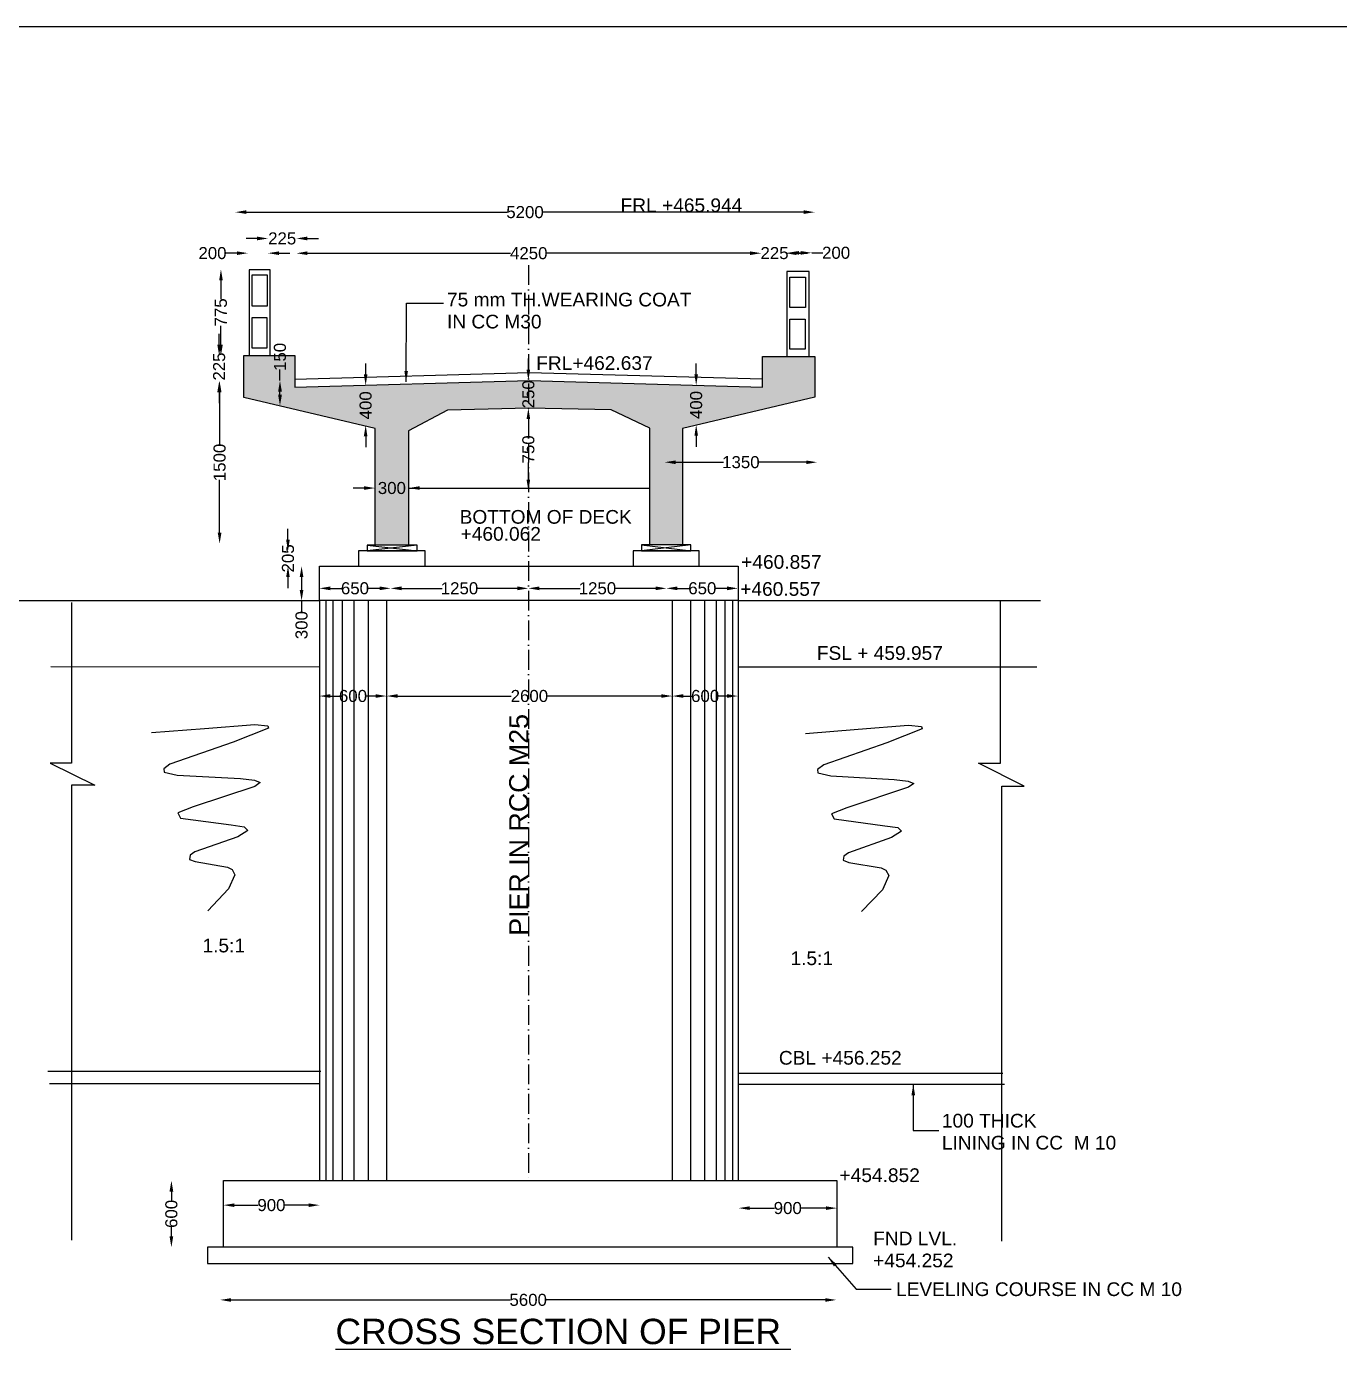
# Model space of a CAD drawing. Header units: millimetres. Extents: x 5124 to 5089730, y 2311 to 88862496.
# Drawn here: x 2539961 to 2551941, y 44423531 to 44435675 of the extents above; entities that cross this region are included whole.
import ezdxf

# ---------------------------------------------------------------- set-up
doc = ezdxf.new("R2010")
doc.units = ezdxf.units.MM
doc.header["$MEASUREMENT"] = 0
doc.linetypes.add('ACAD_ISO10W100', pattern=[18, 12, -3, 0, -3])
for name, color, linetype in [('DIMENSION', 7, 'Continuous'), ('DRAWING', 2, 'Continuous'), ('TEXT', 7, 'Continuous')]:
    doc.layers.add(name, color=color, linetype=linetype)
doc.styles.get("Standard").update_dxf_attribs({"font": 'arial.ttf'})
doc.dimstyles.get("Standard").update_dxf_attribs({"dimtxt": 110, "dimasz": 100, "dimexe": 0.18, "dimexo": 0.0625, "dimgap": 0.09, "dimtad": 0, "dimdec": 0, "dimzin": 0, "dimdsep": 46, "dimtxsty": 'Standard', "dimcen": 0.09, "dimse1": 1, "dimse2": 1, "dimadec": 0, "dimazin": 0, "dimtfac": 1, "dimtdec": 0, "dimtofl": 0, "dimtmove": 0, "dimatfit": 3, "dimfxl": 1, "dimtolj": 1, "dimtzin": 0, "dimarcsym": 0})

# ---------------------------------------------------------------- blocks, each defined once
blk = doc.blocks.new('*D60')
at = {"layer": 'Defpoints', "color": 0, "transparency": 16777216}
for p in [(2541865, 44433945), (2547153, 44433982), (2547153, 44433945)]:
    blk.add_point(p, dxfattribs=at)
at = {"layer": 'DIMENSION', "color": 0, "lineweight": -2, "transparency": 16777216}
for p, q in [((2541965, 44433982), (2544345, 44433982)), ((2547053, 44433982), (2544673, 44433982))]:
    blk.add_line(p, q, dxfattribs=at)
at = {"layer": 'DIMENSION', "color": 0, "transparency": 16777216}
for points in [[(2541965, 44433999), (2541965, 44433966), (2541865, 44433982)], [(2547053, 44433999), (2547053, 44433966), (2547153, 44433982)]]:
    blk.add_solid(points, dxfattribs=at)
at = {"layer": 'DIMENSION', "color": 0, "transparency": 16777216, "insert": (2544509, 44433982), "char_height": 110, "attachment_point": 5}
blk.add_mtext('\\A1;5200', dxfattribs=at)
blk = doc.blocks.new('*D61')
at = {"layer": 'Defpoints', "color": 0, "transparency": 16777216}
for p in [(2541980, 44433608), (2542164, 44433608), (2542164, 44433608)]:
    blk.add_point(p, dxfattribs=at)
at = {"layer": 'DIMENSION', "color": 0, "lineweight": -2, "transparency": 16777216}
for p, q in [((2541880, 44433608), (2541780, 44433608)), ((2542264, 44433608), (2542364, 44433608))]:
    blk.add_line(p, q, dxfattribs=at)
at = {"layer": 'DIMENSION', "color": 0, "transparency": 16777216}
for points in [[(2541880, 44433624), (2541880, 44433591), (2541980, 44433608)], [(2542264, 44433624), (2542264, 44433591), (2542164, 44433608)]]:
    blk.add_solid(points, dxfattribs=at)
at = {"layer": 'DIMENSION', "color": 0, "transparency": 16777216, "insert": (2541657, 44433608), "char_height": 110, "attachment_point": 5}
blk.add_mtext('\\A1;200', dxfattribs=at)
blk = doc.blocks.new('*D62')
at = {"layer": 'Defpoints', "color": 0, "transparency": 16777216}
for p in [(2542423, 44433742), (2542164, 44433608), (2542423, 44433608)]:
    blk.add_point(p, dxfattribs=at)
at = {"layer": 'DIMENSION', "color": 0, "lineweight": -2, "transparency": 16777216}
for p, q in [((2542064, 44433742), (2541964, 44433742)), ((2542523, 44433742), (2542623, 44433742))]:
    blk.add_line(p, q, dxfattribs=at)
at = {"layer": 'DIMENSION', "color": 0, "transparency": 16777216}
for points in [[(2542064, 44433759), (2542064, 44433725), (2542164, 44433742)], [(2542523, 44433759), (2542523, 44433725), (2542423, 44433742)]]:
    blk.add_solid(points, dxfattribs=at)
at = {"layer": 'DIMENSION', "color": 0, "transparency": 16777216, "insert": (2542293, 44433742), "char_height": 110, "attachment_point": 5}
blk.add_mtext('\\A1;225', dxfattribs=at)
blk = doc.blocks.new('*D63')
at = {"layer": 'Defpoints', "color": 0, "transparency": 16777216}
for p in [(2542423, 44433608), (2546663, 44433608), (2546663, 44433607)]:
    blk.add_point(p, dxfattribs=at)
at = {"layer": 'DIMENSION', "color": 0, "lineweight": -2, "transparency": 16777216}
for p, q in [((2542523, 44433607), (2544376, 44433607)), ((2546563, 44433607), (2544709, 44433607))]:
    blk.add_line(p, q, dxfattribs=at)
at = {"layer": 'DIMENSION', "color": 0, "transparency": 16777216}
for points in [[(2542523, 44433624), (2542523, 44433591), (2542423, 44433607)], [(2546563, 44433624), (2546563, 44433591), (2546663, 44433607)]]:
    blk.add_solid(points, dxfattribs=at)
at = {"layer": 'DIMENSION', "color": 0, "transparency": 16777216, "insert": (2544543, 44433607), "char_height": 110, "attachment_point": 5}
blk.add_mtext('\\A1;4250', dxfattribs=at)
blk = doc.blocks.new('*D64')
at = {"layer": 'Defpoints', "color": 0, "transparency": 16777216}
for p in [(2546663, 44433608), (2546886, 44433608), (2546886, 44433608)]:
    blk.add_point(p, dxfattribs=at)
at = {"layer": 'DIMENSION', "color": 0, "lineweight": -2, "transparency": 16777216}
for p, q in [((2546563, 44433608), (2546463, 44433608)), ((2546986, 44433608), (2547086, 44433608))]:
    blk.add_line(p, q, dxfattribs=at)
at = {"layer": 'DIMENSION', "color": 0, "transparency": 16777216}
for points in [[(2546563, 44433624), (2546563, 44433591), (2546663, 44433608)], [(2546986, 44433624), (2546986, 44433591), (2546886, 44433608)]]:
    blk.add_solid(points, dxfattribs=at)
at = {"layer": 'DIMENSION', "color": 0, "transparency": 16777216, "insert": (2546786, 44433608), "char_height": 110, "attachment_point": 5}
blk.add_mtext('\\A1;225', dxfattribs=at)
blk = doc.blocks.new('*D65')
at = {"layer": 'Defpoints', "color": 0, "transparency": 16777216}
for p in [(2546909, 44433604), (2547126, 44433611), (2547126, 44433604)]:
    blk.add_point(p, dxfattribs=at)
at = {"layer": 'DIMENSION', "color": 0, "lineweight": -2, "transparency": 16777216}
for p, q in [((2547009, 44433611), (2547026, 44433611)), ((2547126, 44433611), (2547226, 44433611))]:
    blk.add_line(p, q, dxfattribs=at)
at = {"layer": 'DIMENSION', "color": 0, "transparency": 16777216}
for points in [[(2547009, 44433627), (2547009, 44433594), (2546909, 44433611)], [(2547026, 44433627), (2547026, 44433594), (2547126, 44433611)]]:
    blk.add_solid(points, dxfattribs=at)
at = {"layer": 'DIMENSION', "color": 0, "transparency": 16777216, "insert": (2547348, 44433611), "char_height": 110, "attachment_point": 5}
blk.add_mtext('\\A1;200', dxfattribs=at)
blk = doc.blocks.new('*D66')
at = {"layer": 'Defpoints', "color": 0, "transparency": 16777216}
for p in [(2541696, 44433460), (2541696, 44432673), (2541734, 44432673)]:
    blk.add_point(p, dxfattribs=at)
at = {"layer": 'DIMENSION', "color": 0, "lineweight": -2, "transparency": 16777216}
for p, q in [((2541734, 44433360), (2541734, 44433188)), ((2541734, 44432773), (2541734, 44432945))]:
    blk.add_line(p, q, dxfattribs=at)
at = {"layer": 'DIMENSION', "color": 0, "transparency": 16777216}
for points in [[(2541718, 44433360), (2541751, 44433360), (2541734, 44433460)], [(2541718, 44432773), (2541751, 44432773), (2541734, 44432673)]]:
    blk.add_solid(points, dxfattribs=at)
at = {"layer": 'DIMENSION', "color": 0, "transparency": 16777216, "insert": (2541734, 44433067), "char_height": 110, "attachment_point": 5, "rotation": 90}
blk.add_mtext('\\A1;775', dxfattribs=at)
blk = doc.blocks.new('*D67')
at = {"layer": 'Defpoints', "color": 0, "transparency": 16777216}
for p in [(2541734, 44432673), (2541718, 44432439), (2541734, 44432439)]:
    blk.add_point(p, dxfattribs=at)
at = {"layer": 'DIMENSION', "color": 0, "lineweight": -2, "transparency": 16777216}
for p, q in [((2541718, 44432773), (2541718, 44432873)), ((2541718, 44432339), (2541718, 44432239))]:
    blk.add_line(p, q, dxfattribs=at)
at = {"layer": 'DIMENSION', "color": 0, "transparency": 16777216}
for points in [[(2541701, 44432773), (2541734, 44432773), (2541718, 44432673)], [(2541701, 44432339), (2541734, 44432339), (2541718, 44432439)]]:
    blk.add_solid(points, dxfattribs=at)
at = {"layer": 'DIMENSION', "color": 0, "transparency": 16777216, "insert": (2541718, 44432573), "char_height": 110, "attachment_point": 5, "rotation": 90}
blk.add_mtext('\\A1;225', dxfattribs=at)
blk = doc.blocks.new('*D68')
at = {"layer": 'Defpoints', "color": 0, "transparency": 16777216}
for p in [(2541718, 44432439), (2541718, 44430957), (2541722, 44430957)]:
    blk.add_point(p, dxfattribs=at)
at = {"layer": 'DIMENSION', "color": 0, "lineweight": -2, "transparency": 16777216}
for p, q in [((2541722, 44432339), (2541722, 44431857)), ((2541722, 44431057), (2541722, 44431539))]:
    blk.add_line(p, q, dxfattribs=at)
at = {"layer": 'DIMENSION', "color": 0, "transparency": 16777216}
for points in [[(2541705, 44432339), (2541739, 44432339), (2541722, 44432439)], [(2541705, 44431057), (2541739, 44431057), (2541722, 44430957)]]:
    blk.add_solid(points, dxfattribs=at)
at = {"layer": 'DIMENSION', "color": 0, "transparency": 16777216, "insert": (2541722, 44431698), "char_height": 110, "attachment_point": 5, "rotation": 90}
blk.add_mtext('\\A1;1500', dxfattribs=at)
blk = doc.blocks.new('*D69')
at = {"layer": 'Defpoints', "color": 0, "transparency": 16777216}
for p in [(2542258, 44432445), (2542273, 44432445), (2542258, 44432215)]:
    blk.add_point(p, dxfattribs=at)
at = {"layer": 'DIMENSION', "color": 0, "lineweight": -2, "transparency": 16777216}
for p, q in [((2542273, 44432445), (2542273, 44432545)), ((2542273, 44432315), (2542273, 44432345))]:
    blk.add_line(p, q, dxfattribs=at)
at = {"layer": 'DIMENSION', "color": 0, "transparency": 16777216}
for points in [[(2542256, 44432345), (2542290, 44432345), (2542273, 44432445)], [(2542256, 44432315), (2542290, 44432315), (2542273, 44432215)]]:
    blk.add_solid(points, dxfattribs=at)
at = {"layer": 'DIMENSION', "color": 0, "transparency": 16777216, "insert": (2542273, 44432661), "char_height": 110, "attachment_point": 5, "rotation": 90}
blk.add_mtext('\\A1;150', dxfattribs=at)
blk = doc.blocks.new('*D70')
at = {"layer": 'Defpoints', "color": 0, "transparency": 16777216}
for p in [(2543003, 44432402), (2543055, 44432402), (2543014, 44432037)]:
    blk.add_point(p, dxfattribs=at)
at = {"layer": 'DIMENSION', "color": 0, "lineweight": -2, "transparency": 16777216}
for p, q in [((2543055, 44432502), (2543055, 44432602)), ((2543055, 44431937), (2543055, 44431837))]:
    blk.add_line(p, q, dxfattribs=at)
at = {"layer": 'DIMENSION', "color": 0, "transparency": 16777216}
for points in [[(2543038, 44432502), (2543071, 44432502), (2543055, 44432402)], [(2543038, 44431937), (2543071, 44431937), (2543055, 44432037)]]:
    blk.add_solid(points, dxfattribs=at)
at = {"layer": 'DIMENSION', "color": 0, "transparency": 16777216, "insert": (2543055, 44432219), "char_height": 110, "attachment_point": 5, "rotation": 90}
blk.add_mtext('\\A1;400', dxfattribs=at)
blk = doc.blocks.new('*D71')
at = {"layer": 'Defpoints', "color": 0, "transparency": 16777216}
for p in [(2543141, 44431475), (2543447, 44431464), (2543447, 44431464)]:
    blk.add_point(p, dxfattribs=at)
at = {"layer": 'DIMENSION', "color": 0, "lineweight": -2, "transparency": 16777216}
for p, q in [((2543041, 44431464), (2542941, 44431464)), ((2543547, 44431464), (2543647, 44431464))]:
    blk.add_line(p, q, dxfattribs=at)
at = {"layer": 'DIMENSION', "color": 0, "transparency": 16777216}
for points in [[(2543041, 44431481), (2543041, 44431448), (2543141, 44431464)], [(2543547, 44431481), (2543547, 44431448), (2543447, 44431464)]]:
    blk.add_solid(points, dxfattribs=at)
at = {"layer": 'DIMENSION', "color": 0, "transparency": 16777216, "insert": (2543294, 44431464), "char_height": 110, "attachment_point": 5}
blk.add_mtext('\\A1;300', dxfattribs=at)
blk = doc.blocks.new('*D72')
at = {"layer": 'Defpoints', "color": 0, "transparency": 16777216}
for p in [(2544538, 44432446), (2544540, 44432446), (2544545, 44432194)]:
    blk.add_point(p, dxfattribs=at)
at = {"layer": 'DIMENSION', "color": 0, "lineweight": -2, "transparency": 16777216}
for p, q in [((2544540, 44432546), (2544540, 44432646)), ((2544540, 44432094), (2544540, 44431994))]:
    blk.add_line(p, q, dxfattribs=at)
at = {"layer": 'DIMENSION', "color": 0, "transparency": 16777216}
for points in [[(2544523, 44432546), (2544556, 44432546), (2544540, 44432446)], [(2544523, 44432094), (2544556, 44432094), (2544540, 44432194)]]:
    blk.add_solid(points, dxfattribs=at)
at = {"layer": 'DIMENSION', "color": 0, "transparency": 16777216, "insert": (2544540, 44432320), "char_height": 110, "attachment_point": 5, "rotation": 90}
blk.add_mtext('\\A1;250', dxfattribs=at)
blk = doc.blocks.new('*D73')
at = {"layer": 'Defpoints', "color": 0, "transparency": 16777216}
for p in [(2544545, 44432194), (2544540, 44431441), (2544540, 44431441)]:
    blk.add_point(p, dxfattribs=at)
at = {"layer": 'DIMENSION', "color": 0, "lineweight": -2, "transparency": 16777216}
for p, q in [((2544540, 44432094), (2544540, 44431938)), ((2544540, 44431541), (2544540, 44431696))]:
    blk.add_line(p, q, dxfattribs=at)
at = {"layer": 'DIMENSION', "color": 0, "transparency": 16777216}
for points in [[(2544523, 44432094), (2544556, 44432094), (2544540, 44432194)], [(2544523, 44431541), (2544556, 44431541), (2544540, 44431441)]]:
    blk.add_solid(points, dxfattribs=at)
at = {"layer": 'DIMENSION', "color": 0, "transparency": 16777216, "insert": (2544540, 44431817), "char_height": 110, "attachment_point": 5, "rotation": 90}
blk.add_mtext('\\A1;750', dxfattribs=at)
blk = doc.blocks.new('*D74')
at = {"layer": 'Defpoints', "color": 0, "transparency": 16777216}
for p in [(2545783, 44431680), (2547175, 44431700), (2547175, 44431680)]:
    blk.add_point(p, dxfattribs=at)
at = {"layer": 'DIMENSION', "color": 0, "lineweight": -2, "transparency": 16777216}
for p, q in [((2545883, 44431700), (2546320, 44431700)), ((2547075, 44431700), (2546638, 44431700))]:
    blk.add_line(p, q, dxfattribs=at)
at = {"layer": 'DIMENSION', "color": 0, "transparency": 16777216}
for points in [[(2545883, 44431716), (2545883, 44431683), (2545783, 44431700)], [(2547075, 44431716), (2547075, 44431683), (2547175, 44431700)]]:
    blk.add_solid(points, dxfattribs=at)
at = {"layer": 'DIMENSION', "color": 0, "transparency": 16777216, "insert": (2546479, 44431700), "char_height": 110, "attachment_point": 5}
blk.add_mtext('\\A1;1350', dxfattribs=at)
blk = doc.blocks.new('*D75')
at = {"layer": 'Defpoints', "color": 0, "transparency": 16777216}
for p in [(2546067, 44432402), (2546071, 44432041), (2546086, 44432041)]:
    blk.add_point(p, dxfattribs=at)
at = {"layer": 'DIMENSION', "color": 0, "lineweight": -2, "transparency": 16777216}
for p, q in [((2546071, 44432502), (2546071, 44432602)), ((2546071, 44431941), (2546071, 44431841))]:
    blk.add_line(p, q, dxfattribs=at)
at = {"layer": 'DIMENSION', "color": 0, "transparency": 16777216}
for points in [[(2546055, 44432502), (2546088, 44432502), (2546071, 44432402)], [(2546055, 44431941), (2546088, 44431941), (2546071, 44432041)]]:
    blk.add_solid(points, dxfattribs=at)
at = {"layer": 'DIMENSION', "color": 0, "transparency": 16777216, "insert": (2546071, 44432222), "char_height": 110, "attachment_point": 5, "rotation": 90}
blk.add_mtext('\\A1;400', dxfattribs=at)
blk = doc.blocks.new('*D76')
at = {"layer": 'Defpoints', "color": 0, "transparency": 16777216}
for p in [(2542632, 44430549), (2543282, 44430549), (2543282, 44430549)]:
    blk.add_point(p, dxfattribs=at)
at = {"layer": 'DIMENSION', "color": 0, "lineweight": -2, "transparency": 16777216}
for p, q in [((2542732, 44430549), (2542836, 44430549)), ((2543182, 44430549), (2543079, 44430549))]:
    blk.add_line(p, q, dxfattribs=at)
at = {"layer": 'DIMENSION', "color": 0, "transparency": 16777216}
for points in [[(2542732, 44430566), (2542732, 44430532), (2542632, 44430549)], [(2543182, 44430566), (2543182, 44430532), (2543282, 44430549)]]:
    blk.add_solid(points, dxfattribs=at)
at = {"layer": 'DIMENSION', "color": 0, "transparency": 16777216, "insert": (2542957, 44430549), "char_height": 110, "attachment_point": 5}
blk.add_mtext('\\A1;650', dxfattribs=at)
blk = doc.blocks.new('*D77')
at = {"layer": 'Defpoints', "color": 0, "transparency": 16777216}
for p in [(2543282, 44430549), (2544540, 44430549), (2544540, 44430549)]:
    blk.add_point(p, dxfattribs=at)
at = {"layer": 'DIMENSION', "color": 0, "lineweight": -2, "transparency": 16777216}
for p, q in [((2543382, 44430549), (2543752, 44430549)), ((2544440, 44430549), (2544070, 44430549))]:
    blk.add_line(p, q, dxfattribs=at)
at = {"layer": 'DIMENSION', "color": 0, "transparency": 16777216}
for points in [[(2543382, 44430566), (2543382, 44430532), (2543282, 44430549)], [(2544440, 44430566), (2544440, 44430532), (2544540, 44430549)]]:
    blk.add_solid(points, dxfattribs=at)
at = {"layer": 'DIMENSION', "color": 0, "transparency": 16777216, "insert": (2543911, 44430549), "char_height": 110, "attachment_point": 5}
blk.add_mtext('\\A1;1250', dxfattribs=at)
blk = doc.blocks.new('*D78')
at = {"layer": 'Defpoints', "color": 0, "transparency": 16777216}
for p in [(2544540, 44430549), (2545800, 44430549), (2545800, 44430549)]:
    blk.add_point(p, dxfattribs=at)
at = {"layer": 'DIMENSION', "color": 0, "lineweight": -2, "transparency": 16777216}
for p, q in [((2544640, 44430549), (2545011, 44430549)), ((2545700, 44430549), (2545329, 44430549))]:
    blk.add_line(p, q, dxfattribs=at)
at = {"layer": 'DIMENSION', "color": 0, "transparency": 16777216}
for points in [[(2544640, 44430566), (2544640, 44430532), (2544540, 44430549)], [(2545700, 44430566), (2545700, 44430532), (2545800, 44430549)]]:
    blk.add_solid(points, dxfattribs=at)
at = {"layer": 'DIMENSION', "color": 0, "transparency": 16777216, "insert": (2545170, 44430549), "char_height": 110, "attachment_point": 5}
blk.add_mtext('\\A1;1250', dxfattribs=at)
blk = doc.blocks.new('*D79')
at = {"layer": 'Defpoints', "color": 0, "transparency": 16777216}
for p in [(2545800, 44430549), (2546453, 44430549), (2546453, 44430549)]:
    blk.add_point(p, dxfattribs=at)
at = {"layer": 'DIMENSION', "color": 0, "lineweight": -2, "transparency": 16777216}
for p, q in [((2545900, 44430549), (2546005, 44430549)), ((2546353, 44430549), (2546248, 44430549))]:
    blk.add_line(p, q, dxfattribs=at)
at = {"layer": 'DIMENSION', "color": 0, "transparency": 16777216}
for points in [[(2545900, 44430566), (2545900, 44430532), (2545800, 44430549)], [(2546353, 44430566), (2546353, 44430532), (2546453, 44430549)]]:
    blk.add_solid(points, dxfattribs=at)
at = {"layer": 'DIMENSION', "color": 0, "transparency": 16777216, "insert": (2546127, 44430549), "char_height": 110, "attachment_point": 5}
blk.add_mtext('\\A1;650', dxfattribs=at)
blk = doc.blocks.new('*D80')
at = {"layer": 'Defpoints', "color": 0, "transparency": 16777216}
for p in [(2542632, 44429566), (2543246, 44429566), (2543246, 44429566)]:
    blk.add_point(p, dxfattribs=at)
at = {"layer": 'DIMENSION', "color": 0, "lineweight": -2, "transparency": 16777216}
for p, q in [((2542732, 44429566), (2542817, 44429566)), ((2543146, 44429566), (2543061, 44429566))]:
    blk.add_line(p, q, dxfattribs=at)
at = {"layer": 'DIMENSION', "color": 0, "transparency": 16777216}
for points in [[(2542732, 44429583), (2542732, 44429550), (2542632, 44429566)], [(2543146, 44429583), (2543146, 44429550), (2543246, 44429566)]]:
    blk.add_solid(points, dxfattribs=at)
at = {"layer": 'DIMENSION', "color": 0, "transparency": 16777216, "insert": (2542939, 44429566), "char_height": 110, "attachment_point": 5}
blk.add_mtext('\\A1;600', dxfattribs=at)
blk = doc.blocks.new('*D81')
at = {"layer": 'Defpoints', "color": 0, "transparency": 16777216}
for p in [(2543246, 44429566), (2545853, 44429566), (2545853, 44429566)]:
    blk.add_point(p, dxfattribs=at)
at = {"layer": 'DIMENSION', "color": 0, "lineweight": -2, "transparency": 16777216}
for p, q in [((2543346, 44429566), (2544384, 44429566)), ((2545753, 44429566), (2544714, 44429566))]:
    blk.add_line(p, q, dxfattribs=at)
at = {"layer": 'DIMENSION', "color": 0, "transparency": 16777216}
for points in [[(2543346, 44429583), (2543346, 44429550), (2543246, 44429566)], [(2545753, 44429583), (2545753, 44429550), (2545853, 44429566)]]:
    blk.add_solid(points, dxfattribs=at)
at = {"layer": 'DIMENSION', "color": 0, "transparency": 16777216, "insert": (2544549, 44429566), "char_height": 110, "attachment_point": 5}
blk.add_mtext('\\A1;2600', dxfattribs=at)
blk = doc.blocks.new('*D82')
at = {"layer": 'Defpoints', "color": 0, "transparency": 16777216}
for p in [(2545853, 44429566), (2546453, 44429566), (2546453, 44429566)]:
    blk.add_point(p, dxfattribs=at)
at = {"layer": 'DIMENSION', "color": 0, "lineweight": -2, "transparency": 16777216}
for p, q in [((2545953, 44429566), (2546031, 44429566)), ((2546353, 44429566), (2546275, 44429566))]:
    blk.add_line(p, q, dxfattribs=at)
at = {"layer": 'DIMENSION', "color": 0, "transparency": 16777216}
for points in [[(2545953, 44429583), (2545953, 44429550), (2545853, 44429566)], [(2546353, 44429583), (2546353, 44429550), (2546453, 44429566)]]:
    blk.add_solid(points, dxfattribs=at)
at = {"layer": 'DIMENSION', "color": 0, "transparency": 16777216, "insert": (2546153, 44429566), "char_height": 110, "attachment_point": 5}
blk.add_mtext('\\A1;600', dxfattribs=at)
blk = doc.blocks.new('*D83')
at = {"layer": 'Defpoints', "color": 0, "transparency": 16777216}
for p in [(2541757, 44425144), (2541282, 44424536), (2541757, 44424536)]:
    blk.add_point(p, dxfattribs=at)
at = {"layer": 'DIMENSION', "color": 0, "lineweight": -2, "transparency": 16777216}
for p, q in [((2541282, 44425044), (2541282, 44424962)), ((2541282, 44424636), (2541282, 44424718))]:
    blk.add_line(p, q, dxfattribs=at)
at = {"layer": 'DIMENSION', "color": 0, "transparency": 16777216}
for points in [[(2541265, 44425044), (2541299, 44425044), (2541282, 44425144)], [(2541265, 44424636), (2541299, 44424636), (2541282, 44424536)]]:
    blk.add_solid(points, dxfattribs=at)
at = {"layer": 'DIMENSION', "color": 0, "transparency": 16777216, "insert": (2541282, 44424840), "char_height": 110, "attachment_point": 5, "rotation": 90}
blk.add_mtext('\\A1;600', dxfattribs=at)
blk = doc.blocks.new('*D84')
at = {"layer": 'Defpoints', "color": 0, "transparency": 16777216}
for p in [(2542634, 44425144), (2541757, 44424892), (2542634, 44424920)]:
    blk.add_point(p, dxfattribs=at)
at = {"layer": 'DIMENSION', "color": 0, "lineweight": -2, "transparency": 16777216}
for p, q in [((2541857, 44424920), (2542074, 44424920)), ((2542534, 44424920), (2542317, 44424920))]:
    blk.add_line(p, q, dxfattribs=at)
at = {"layer": 'DIMENSION', "color": 0, "transparency": 16777216}
for points in [[(2541857, 44424936), (2541857, 44424903), (2541757, 44424920)], [(2542534, 44424936), (2542534, 44424903), (2542634, 44424920)]]:
    blk.add_solid(points, dxfattribs=at)
at = {"layer": 'DIMENSION', "color": 0, "transparency": 16777216, "insert": (2542195, 44424920), "char_height": 110, "attachment_point": 5}
blk.add_mtext('\\A1;900', dxfattribs=at)
blk = doc.blocks.new('*D85')
at = {"layer": 'Defpoints', "color": 0, "transparency": 16777216}
for p in [(2546459, 44424853), (2547355, 44424893), (2547355, 44424865)]:
    blk.add_point(p, dxfattribs=at)
at = {"layer": 'DIMENSION', "color": 0, "lineweight": -2, "transparency": 16777216}
for p, q in [((2546559, 44424893), (2546786, 44424893)), ((2547255, 44424893), (2547028, 44424893))]:
    blk.add_line(p, q, dxfattribs=at)
at = {"layer": 'DIMENSION', "color": 0, "transparency": 16777216}
for points in [[(2546559, 44424909), (2546559, 44424876), (2546459, 44424893)], [(2547255, 44424909), (2547255, 44424876), (2547355, 44424893)]]:
    blk.add_solid(points, dxfattribs=at)
at = {"layer": 'DIMENSION', "color": 0, "transparency": 16777216, "insert": (2546907, 44424893), "char_height": 110, "attachment_point": 5}
blk.add_mtext('\\A1;900', dxfattribs=at)
blk = doc.blocks.new('*D86')
at = {"layer": 'Defpoints', "color": 0, "transparency": 16777216}
for p in [(2541727, 44424031), (2547349, 44424055), (2547349, 44424031)]:
    blk.add_point(p, dxfattribs=at)
at = {"layer": 'DIMENSION', "color": 0, "lineweight": -2, "transparency": 16777216}
for p, q in [((2541827, 44424055), (2544374, 44424055)), ((2547249, 44424055), (2544702, 44424055))]:
    blk.add_line(p, q, dxfattribs=at)
at = {"layer": 'DIMENSION', "color": 0, "transparency": 16777216}
for points in [[(2541827, 44424071), (2541827, 44424038), (2541727, 44424055)], [(2547249, 44424071), (2547249, 44424038), (2547349, 44424055)]]:
    blk.add_solid(points, dxfattribs=at)
at = {"layer": 'DIMENSION', "color": 0, "transparency": 16777216, "insert": (2544538, 44424055), "char_height": 110, "attachment_point": 5}
blk.add_mtext('\\A1;5600', dxfattribs=at)
blk = doc.blocks.new('*D99')
at = {"layer": 'Defpoints', "color": 0, "transparency": 16777216}
for p in [(2542346, 44430892), (2542989, 44430892), (2542989, 44430751)]:
    blk.add_point(p, dxfattribs=at)
at = {"layer": 'DIMENSION', "color": 0, "lineweight": -2, "transparency": 16777216}
for p, q in [((2542346, 44430992), (2542346, 44431092)), ((2542346, 44430651), (2542346, 44430551))]:
    blk.add_line(p, q, dxfattribs=at)
at = {"layer": 'DIMENSION', "color": 0, "transparency": 16777216}
for points in [[(2542329, 44430992), (2542362, 44430992), (2542346, 44430892)], [(2542329, 44430651), (2542362, 44430651), (2542346, 44430751)]]:
    blk.add_solid(points, dxfattribs=at)
at = {"layer": 'DIMENSION', "color": 0, "transparency": 16777216, "insert": (2542346, 44430822), "char_height": 110, "attachment_point": 5, "rotation": 90}
blk.add_mtext('\\A1;205', dxfattribs=at)
blk = doc.blocks.new('*D100')
at = {"layer": 'Defpoints', "color": 0, "transparency": 16777216}
for p in [(2542632, 44430751), (2542470, 44430435), (2542632, 44430435)]:
    blk.add_point(p, dxfattribs=at)
at = {"layer": 'DIMENSION', "color": 0, "lineweight": -2, "transparency": 16777216}
for p, q in [((2542470, 44430651), (2542470, 44430535)), ((2542470, 44430435), (2542470, 44430335))]:
    blk.add_line(p, q, dxfattribs=at)
at = {"layer": 'DIMENSION', "color": 0, "transparency": 16777216}
for points in [[(2542453, 44430651), (2542487, 44430651), (2542470, 44430751)], [(2542453, 44430535), (2542487, 44430535), (2542470, 44430435)]]:
    blk.add_solid(points, dxfattribs=at)
at = {"layer": 'DIMENSION', "color": 0, "transparency": 16777216, "insert": (2542470, 44430213), "char_height": 110, "attachment_point": 5, "rotation": 90}
blk.add_mtext('\\A1;300', dxfattribs=at)

msp = doc.modelspace()

# ---------------------------------------------------------------- hatches: boundary and pattern name
at = {"layer": 'DIMENSION'}
h = msp.add_hatch(dxfattribs=at)
h.set_pattern_fill('AR-CONC', color=256, scale=15, style=0)
h.set_pattern_definition([(50, (0, 0), (107.58902739, -9.41282025), [11.25, -123.75]), (355, (0, 0), (-20.81270004, 112.82882006), [9, -99]), (100.4514, (8.97, -0.78), (86.77640726, 103.4159313), [9.5610285, -105.1713168]), (46.1842, (0, 30), (160.0861573, -24.82785215), [16.875, -185.625]), (96.6356, (13.34, 27.93), (140.19940583, 146.11768064), [14.3415432, -157.75695]), (351.1842, (0, 30), (140.1992918, 146.11779014), [13.5, -148.5]), (21, (15, 22.5), (89.53605782, -60.3928336), [11.25, -123.75]), (326, (15, 22.5), (36.4972998, 108.77250676), [9, -99]), (71.4514, (22.46, 17.47), (126.03339429, 48.3795745), [9.5610285, -105.1713168]), (37.5, (0, 0), (1.823978298, 49.934078075), [0, -97.8, 0, -100.5, 0, -99.375]), (7.5, (0, 0), (39.460430616, 59.16175678), [0, -57.3, 0, -95.55, 0, -37.875]), (327.5, (-33.45, 0), (80.073365426, -3.38323076), [0, -37.5, 0, -117, 0, -155.25]), (317.5, (-48.45, 0), (87.4779254, 15.01574735), [0, -48.75, 0, -77.7, 0, -110.25])])
h.paths.add_polyline_path([(2544539.7, 44432446.1), (2542408.8, 44432384.5), (2542408.8, 44432674), (2541942.8, 44432674), (2541942.8, 44432289.5), (2543141.2, 44432006.8), (2543141.2, 44430942.5), (2543446.8, 44430942.5), (2543446.8, 44431986.2), (2543801.7, 44432174.1), (2544539.7, 44432193.7)])
h.paths.add_polyline_path([(2547153.2, 44432293.9), (2547153.2, 44432664.1), (2546677.2, 44432664.1), (2546677.2, 44432384.5), (2544547.7, 44432446.4), (2544539.7, 44432446.1), (2544539.7, 44432193.7), (2544545.2, 44432193.9), (2545295.8, 44432177.5), (2545647.8, 44432011.2), (2545647.8, 44430945.6), (2545947.2, 44430945.6), (2545947.2, 44432008)])
h.paths.add_polyline_path([(2542189.5, 44432517.2), (2542189.5, 44432804.5), (2542356.8, 44432804.5), (2542356.8, 44432517.2)], flags=9)
h.paths.add_polyline_path([(2542971.1, 44432068.2), (2542971.1, 44432370.3), (2543138.4, 44432370.3), (2543138.4, 44432068.2)], flags=24)
h.paths.add_polyline_path([(2543145.2, 44431548), (2543442.8, 44431548), (2543442.8, 44431380.6), (2543145.2, 44431380.6)], flags=24)
h.paths.add_polyline_path([(2544456.1, 44432170.2), (2544456.1, 44432469.8), (2544623.4, 44432469.8), (2544623.4, 44432170.2)], flags=9)
h.paths.add_polyline_path([(2545987.8, 44432070.5), (2545987.8, 44432372.6), (2546155.1, 44432372.6), (2546155.1, 44432070.5)], flags=24)

# ---------------------------------------------------------------- linework, layer by layer
at = {"layer": 'DIMENSION', "color": 0}
for points in [[(2542640.9, 44430434.6), (2539452.2, 44430434.6)], [(2542632.4, 44429829), (2540182.1, 44429833.5)], [(2541101.9, 44429232.2), (2541584.4, 44429269.3), (2542042.2, 44429306.4), (2542162.5, 44429294.4), (2542167.5, 44429272.3), (2541845.5, 44429146.2), (2541269.1, 44428943.9), (2541213.5, 44428902.5), (2541216.6, 44428871.1), (2541335.8, 44428843.9), (2541913.6, 44428812.5), (2542039, 44428797.3), (2542091.6, 44428776.1), (2542044.1, 44428740.7), (2541480.2, 44428553.9), (2541340.3, 44428499.4), (2541365.6, 44428451.3), (2541826.7, 44428389.5), (2541947.1, 44428373.7), (2541978.7, 44428339.5), (2541887.5, 44428280.6), (2541494.9, 44428143), (2541452.4, 44428112.5), (2541448.4, 44428073.6), (2541499.2, 44428055), (2541793.3, 44428005), (2541836.9, 44427983.7), (2541862.3, 44427935), (2541804.4, 44427805.2), (2541615.1, 44427607.1)], [(2547067.4, 44429225.3), (2547550, 44429262.5), (2548007.8, 44429299.6), (2548128, 44429287.6), (2548133.1, 44429265.5), (2547811.1, 44429139.4), (2547234.7, 44428937), (2547179.1, 44428895.6), (2547182.1, 44428864.3), (2547301.4, 44428837), (2547879.2, 44428805.6), (2548004.6, 44428790.4), (2548057.2, 44428769.2), (2548009.7, 44428733.8), (2547445.8, 44428547), (2547305.9, 44428492.6), (2547331.2, 44428444.5), (2547792.3, 44428382.6), (2547912.6, 44428366.8), (2547944.3, 44428332.6), (2547853.1, 44428273.7), (2547460.5, 44428136.1), (2547417.9, 44428105.7), (2547414, 44428066.8), (2547464.7, 44428048.2), (2547758.8, 44427998.2), (2547802.5, 44427976.9), (2547827.8, 44427928.2), (2547770, 44427798.3), (2547580.6, 44427600.3)]]:
    msp.add_lwpolyline(points, dxfattribs=at)
at = {"layer": 'DRAWING', "color": 0}
for points in [[(2532635.2, 44435675.3), (2561511.4, 44435675.3), (2561511.4, 44414779.2), (2532635.2, 44414779.2)], [(2541991.1, 44432674), (2542183.5, 44432674), (2542183.5, 44433456.3), (2541991.1, 44433456.3)], [(2542019.9, 44433410.5), (2542156.1, 44433410.5), (2542156.1, 44433123.9), (2542019.9, 44433123.9)], [(2546897.6, 44432664.1), (2547101.6, 44432664.1), (2547101.6, 44433439.9), (2546897.6, 44433439.9)], [(2546925.8, 44433390.2), (2547067.9, 44433390.2), (2547067.9, 44433110.6), (2546925.8, 44433110.6)], [(2542019.9, 44433020.8), (2542153.2, 44433020.8), (2542153.2, 44432741.6), (2542019.9, 44432741.6)], [(2546925.8, 44433006.9), (2547066.6, 44433006.9), (2547066.6, 44432732.8), (2546925.8, 44432732.8)], [(2543067.5, 44430891.6), (2543524, 44430891.6), (2543524, 44430942.5), (2543067.5, 44430942.5)], [(2545496.5, 44430751.4), (2546097, 44430751.4), (2546097, 44430892.1), (2545496.5, 44430892.1)], [(2545571.3, 44430892.1), (2546022.2, 44430892.1), (2546022.2, 44430945.6), (2545571.3, 44430945.6)], [(2542989.3, 44430751.4), (2543597.1, 44430751.4), (2543597.1, 44430891.6), (2542989.3, 44430891.6)], [(2542632.4, 44430751.4), (2546453.4, 44430751.4), (2546453.4, 44430436.9), (2542632.4, 44430436.9)], [(2541756.7, 44425144.2), (2547355.4, 44425144.2), (2547355.4, 44424535.5), (2541756.7, 44424535.5)], [(2547502.1, 44424535.5), (2541611, 44424535.5), (2541611, 44424387.9), (2547502.1, 44424387.9)]]:
    msp.add_lwpolyline(points, close=True, dxfattribs=at)
at = {"layer": 'DRAWING', "color": 0, "linetype": 'ACAD_ISO10W100', "ltscale": 15}
msp.add_lwpolyline([(2544539.7, 44433497.6), (2544539.7, 44425144.2)], dxfattribs=at)
at = {"layer": 'DRAWING', "color": 0}
for points in [[(2541943.2, 44432674), (2542408.8, 44432674), (2542408.8, 44432384.5), (2544547.7, 44432446.4), (2546677.2, 44432384.5), (2546677.2, 44432664.1), (2547153.2, 44432664.1), (2547153.2, 44432293.9), (2545947.2, 44432008), (2545947.2, 44430945.6), (2545647.8, 44430945.6), (2545647.8, 44432011.2), (2545295.8, 44432177.5), (2544545.2, 44432193.9), (2543801.7, 44432174.1), (2543446.8, 44431986.2), (2543446.8, 44430942.5), (2543141.2, 44430942.5), (2543141.2, 44432006.8), (2541942.8, 44432289.5), (2541942.8, 44432674)], [(2542408.8, 44432459.4), (2544548.4, 44432517.8), (2546677.2, 44432460)], [(2543446.8, 44431464.3), (2545647.8, 44431464.3)], [(2543067.5, 44430942.5), (2543524, 44430891.6)], [(2543524, 44430942.5), (2543067.5, 44430891.6)], [(2545571.3, 44430945.6), (2546022.2, 44430892.1)], [(2546022.2, 44430945.6), (2545571.3, 44430892.1)], [(2540370.8, 44430419.4), (2540370.8, 44428954), (2540176.4, 44428954), (2540583.9, 44428753.4), (2540370.7, 44428753.4), (2540370.7, 44424600)], [(2542632.4, 44430436.9), (2542632.4, 44425144.2)], [(2542691.6, 44430436.9), (2542691.6, 44425144.2)], [(2542754, 44430436.9), (2542754, 44425144.2)], [(2542840.1, 44430436.9), (2542840.1, 44425144.2)], [(2542947.5, 44430436.9), (2542947.5, 44425144.2)], [(2543076.3, 44430436.9), (2543076.3, 44425144.2)], [(2543245.7, 44430436.9), (2543245.7, 44425144.2)], [(2545852.7, 44430436.9), (2545852.7, 44425144.2)], [(2546018, 44430436.9), (2546018, 44425144.2)], [(2546146.4, 44430436.9), (2546146.4, 44425144.2)], [(2546252.4, 44430436.9), (2546252.4, 44425144.2)], [(2546332.9, 44430436.9), (2546332.9, 44425144.2)], [(2546403.2, 44430436.9), (2546403.2, 44425144.2)], [(2546453.4, 44430436.9), (2546453.4, 44425144.2)], [(2546453.4, 44430436.9), (2549212.4, 44430436.9)], [(2548859, 44424591.6), (2548859, 44428743.5), (2549064.5, 44428743.5), (2548648.6, 44428954.6), (2548848.7, 44428954.6), (2548848.7, 44430436.9)], [(2549180.2, 44429829), (2546453.4, 44429829)], [(2540153.8, 44426141.4), (2542645.2, 44426141.4)], [(2546453.4, 44426123.1), (2548870.8, 44426123.1)], [(2542638.9, 44426027.6), (2540170.9, 44426027.6)], [(2546453.4, 44426023.3), (2548886, 44426023.3)]]:
    msp.add_lwpolyline(points, dxfattribs=at)

# ---------------------------------------------------------------- texts
at = {"layer": 'TEXT', "color": 0}
for s, height, p in [('FRL +465.944', 125, (2545381.1, 44433982.3)), ('75 mm TH.WEARING COAT ', 125, (2543796.9, 44433121.7)), ('IN CC M30', 125, (2543796.9, 44432920.9)), ('FRL+462.637', 125, (2544610.9, 44432542.6)), ('BOTTOM OF DECK ', 125, (2543912.1, 44431138.8)), ('+460.062', 125, (2543921.2, 44430983.7)), ('+460.857', 125, (2546481.9, 44430727.7)), ('+460.557', 125, (2546473.2, 44430480.8)), ('FSL + 459.957', 125, (2547172.2, 44429896.3)), ('1.5:1', 125, (2541565.5, 44427226.8)), ('1.5:1', 125, (2546931.6, 44427110.7)), ('CBL +456.252', 125, (2546825.6, 44426202.1)), ('100 THICK ', 125, (2548313.4, 44425628.3)), ('LINING IN CC  M 10', 125, (2548313.4, 44425427.5)), ('+454.852', 125, (2547379.2, 44425131)), ('FND LVL.', 125, (2547686.2, 44424553.5)), ('+454.252', 125, (2547686.2, 44424352.7)), ('LEVELING COURSE IN CC M 10', 125, (2547894.5, 44424090.5)), ('%%UCROSS SECTION OF PIER ', 231.805, (2542779.6, 44423651.5))]:
    msp.add_text(s, height=height, dxfattribs=at).set_placement(p)
msp.add_text('PIER IN RCC M25', height=175, rotation=90, dxfattribs=at).set_placement((2544539.7, 44427378.5))

# ---------------------------------------------------------------- dimensions: what is measured, and where the dimension line sits
at = {"layer": 'DIMENSION', "color": 0}
for base, p1, p2, text, picture, middle in [((2547153.4, 44433982.3), (2541865, 44433944.9), (2547153.4, 44433944.9), '5200', '*D60', (2544509.2, 44433982.3)), ((2542422.8, 44433741.9), (2542164.1, 44433607.7), (2542422.8, 44433607.7), '225', '*D62', (2542293.5, 44433741.9)), ((2546662.8, 44433607.4), (2542422.8, 44433607.7), (2546662.8, 44433607.7), '4250', '*D63', (2544542.8, 44433607.4)), ((2547126, 44433610.7), (2546908.8, 44433603.9), (2547126, 44433603.9), '200', '*D65', (2547348.4, 44433610.7)), ((2547175.4, 44431699.5), (2545782.9, 44431680.2), (2547175.4, 44431680.2), '1350', '*D74', (2546479.1, 44431699.5)), ((2543446.8, 44431464.3), (2543141.2, 44431474.6), (2543446.8, 44431464.3), '300', '*D71', (2543294, 44431464.3)), ((2544539.7, 44430549.1), (2543282.4, 44430549.1), (2544539.7, 44430549.1), '1250', '*D77', (2543911.1, 44430549.1)), ((2545799.9, 44430549.1), (2544539.7, 44430549.1), (2545799.9, 44430549.1), '1250', '*D78', (2545169.8, 44430549.1)), ((2546453.4, 44430549.1), (2545799.9, 44430549.1), (2546453.4, 44430549.1), '650', '*D79', (2546126.6, 44430549.1)), ((2543245.7, 44429566.4), (2542632.4, 44429566.4), (2543245.7, 44429566.4), '600', '*D80', (2542939, 44429566.4)), ((2545852.7, 44429566.4), (2543245.7, 44429566.4), (2545852.7, 44429566.4), '2600', '*D81', (2544549.2, 44429566.4)), ((2546453.4, 44429566.4), (2545852.7, 44429566.4), (2546453.4, 44429566.4), '600', '*D82', (2546153, 44429566.4)), ((2542633.8, 44424919.6), (2541756.7, 44424892.5), (2542633.8, 44425144.2), '900', '*D84', (2542195.3, 44424919.6)), ((2547355.4, 44424892.6), (2546458.5, 44424853.4), (2547355.4, 44424865.4), '900', '*D85', (2546907, 44424892.6)), ((2547348.9, 44424054.7), (2541727, 44424031.2), (2547348.9, 44424031.2), '5600', '*D86', (2544538, 44424054.7))]:
    dim = msp.add_linear_dim(base=base, p1=p1, p2=p2, text=text, dimstyle='Standard', dxfattribs=at)
    dim.commit()
    dim.dimension.update_dxf_attribs({"geometry": picture, "text_midpoint": middle})
for base, p1, p2, text, picture, middle in [((2542164.1, 44433607.7), (2541979.6, 44433607.7), (2542164.1, 44433607.7), '200', '*D61', (2541657.3, 44433607.7)), ((2546886, 44433607.7), (2546662.8, 44433607.7), (2546886, 44433607.7), '225', '*D64', (2546786, 44433607.7))]:
    dim = msp.add_linear_dim(base=base, p1=p1, p2=p2, text=text, dimstyle='Standard', dxfattribs=at)
    dim.commit()
    dim.dimension.update_dxf_attribs({"geometry": picture, "text_midpoint": middle, "dimtype": 160})
for base, p1, p2, text, picture, middle in [((2541734.2, 44432673.1), (2541695.8, 44433460.5), (2541695.8, 44432673.1), '775', '*D66', (2541734.2, 44433066.8)), ((2542273.2, 44432444.6), (2542258, 44432215.1), (2542258, 44432444.6), '150', '*D69', (2542273.2, 44432660.8)), ((2543054.8, 44432401.7), (2543014, 44432036.8), (2543003.4, 44432401.7), '400', '*D70', (2543054.8, 44432219.2)), ((2544539.7, 44432446.1), (2544545.2, 44432193.9), (2544537.9, 44432446.1), '250', '*D72', (2544539.7, 44432320)), ((2546071.5, 44432040.9), (2546067.3, 44432402.2), (2546085.9, 44432040.9), '400', '*D75', (2546071.5, 44432221.6)), ((2541722.1, 44430956.7), (2541717.5, 44432438.8), (2541717.5, 44430956.7), '1500', '*D68', (2541722.1, 44431697.7)), ((2544539.7, 44431440.9), (2544545.2, 44432193.9), (2544539.7, 44431440.9), '750', '*D73', (2544539.7, 44431817.4)), ((2541281.8, 44424535.5), (2541756.7, 44425144.2), (2541756.7, 44424535.5), '600', '*D83', (2541281.8, 44424839.8))]:
    dim = msp.add_linear_dim(base=base, p1=p1, p2=p2, angle=90, text=text, dimstyle='Standard', dxfattribs=at)
    dim.commit()
    dim.dimension.update_dxf_attribs({"geometry": picture, "text_midpoint": middle})
for base, p1, p2, text, picture, middle in [((2541717.5, 44432438.8), (2541734.2, 44432673.1), (2541734.2, 44432438.8), '225', '*D67', (2541717.5, 44432573.1)), ((2542345.5, 44430891.6), (2542989.3, 44430751.4), (2542989.3, 44430891.6), '205', '*D99', (2542345.5, 44430821.5)), ((2542470.1, 44430434.6), (2542632.4, 44430751.4), (2542632.4, 44430434.6), '300', '*D100', (2542470.1, 44430213.3))]:
    dim = msp.add_linear_dim(base=base, p1=p1, p2=p2, angle=90, text=text, dimstyle='Standard', dxfattribs=at)
    dim.commit()
    dim.dimension.update_dxf_attribs({"geometry": picture, "text_midpoint": middle, "dimtype": 160})
dim = msp.add_linear_dim(base=(2543282.4, 44430549.1), p1=(2542632.4, 44430549.1), p2=(2543282.4, 44430549.1), dimstyle='Standard', dxfattribs=at)
dim.commit()
dim.dimension.update_dxf_attribs({"geometry": '*D76', "text_midpoint": (2542957.4, 44430549.1)})

# ---------------------------------------------------------------- leaders
for points in [[(2543423.8, 44432433.4), (2543427.8, 44433150.8), (2543766.6, 44433150.8)], [(2547275, 44424445.4), (2547530.4, 44424154.2), (2547849.6, 44424154.2)]]:
    msp.add_leader(points, dimstyle='Standard', override={"dimgap": 0.09, "dimtad": 0}, dxfattribs=at)
at = {"layer": 'DRAWING', "color": 0}
msp.add_leader([(2548052.5, 44426023.3), (2548052.5, 44425602.5), (2548286.6, 44425602.5)], dimstyle='Standard', override={"dimgap": 0.09, "dimtad": 0}, dxfattribs=at)

doc.saveas('drawing.dxf')
